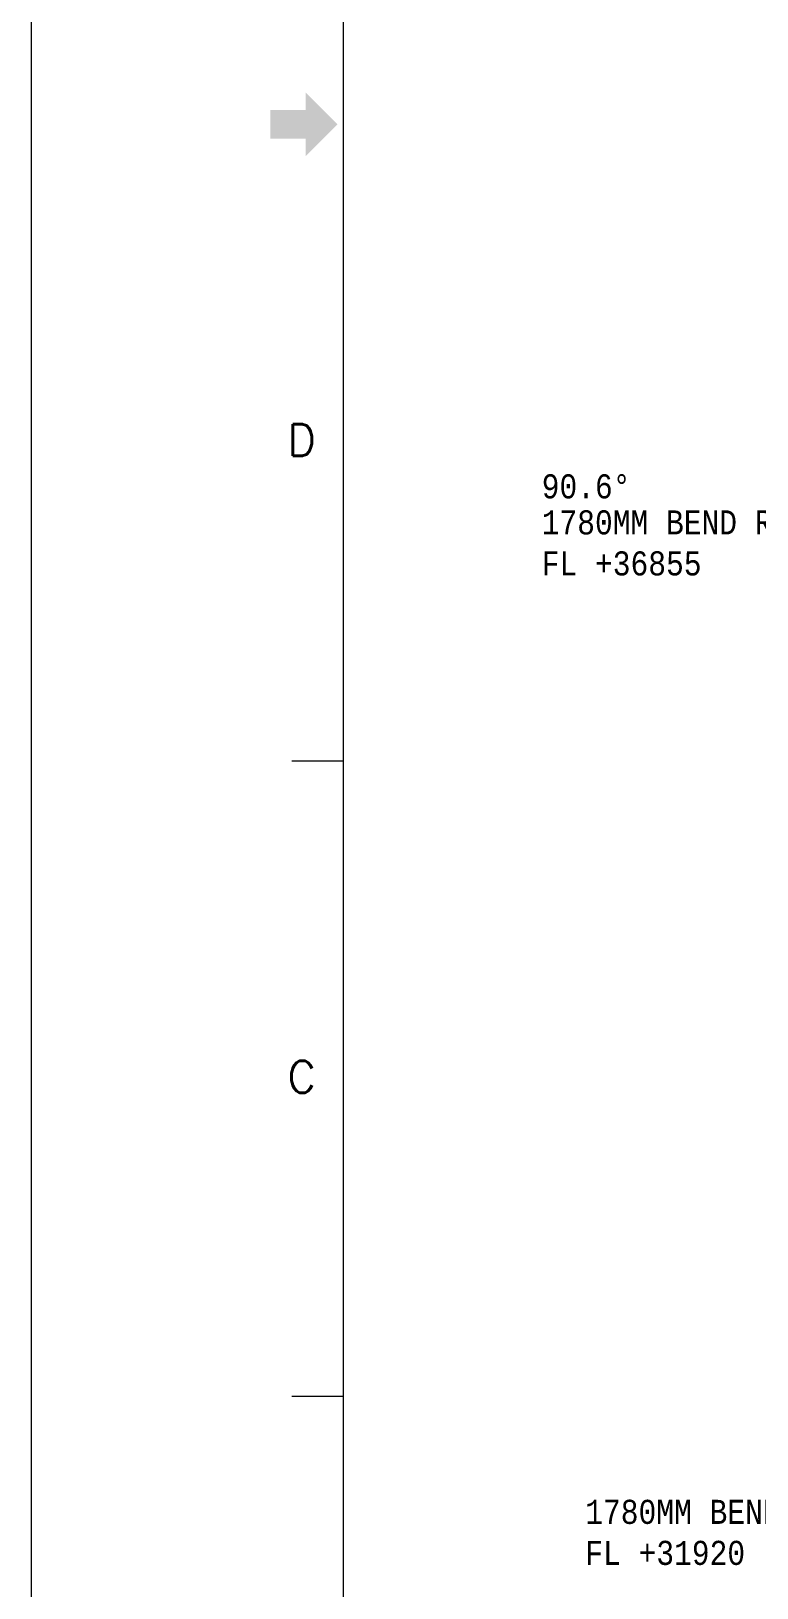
# Model space of a CAD drawing. Extents: x 0 to 841, y 0 to 594.
# Drawn here: x 0 to 81.3, y 132.9 to 307.4 of the extents above; entities that cross this region are included whole.
import ezdxf
from ezdxf.enums import TextEntityAlignment as Align

# ---------------------------------------------------------------- set-up
doc = ezdxf.new("R2010")
doc.units = 0
doc.header["$LTSCALE"] = 7
doc.header["$MEASUREMENT"] = 0
doc.layers.add('3', color=7, linetype='Continuous')
doc.layers.add('42', color=7, linetype='Continuous')
doc.styles.add('ROMANS', font='romans.shx')
doc.styles.add('TXT', font='monotxt.shx')

msp = doc.modelspace()

# ---------------------------------------------------------------- linework, layer by layer
at = {"layer": '42', "color": 3, "linetype": 'Continuous', "lineweight": 0}
for p, q in [((34.92, 225.57), (29.21, 225.57)), ((34.92, 154.32), (29.21, 154.32))]:
    msp.add_line(p, q, dxfattribs=at)
for points in [[(0, 0), (841, 0), (841, 594), (0, 594)], [(35, 580), (827, 580), (827, 14), (35, 14)]]:
    msp.add_lwpolyline(points, close=True, dxfattribs=at)
for points in [[(34.34, 297), (30.76, 293.43), (30.76, 300.56)], [(30.76, 295.39), (26.82, 295.39), (30.76, 298.6), (26.82, 298.6)]]:
    msp.add_solid(points, dxfattribs=at)

# ---------------------------------------------------------------- texts
at = {"layer": '3', "color": 2, "linetype": 'Continuous', "lineweight": 0, "style": 'TXT', "width": 0.851861}
for s, p in [('90.6%%D', (57.22, 255.05)), ('1780MM BEND RADIUS', (57.22, 251.01)), ('FL +36855', (57.22, 246.41)), ('1780MM BEND RADIUS', (62.1, 140.05)), ('FL +31920', (62.1, 135.45))]:
    msp.add_text(s, height=2.7, dxfattribs=at).set_placement(p)
at = {"layer": '42', "color": 3, "linetype": 'Continuous', "lineweight": 0, "style": 'ROMANS', "width": 1.001449}
for s, p in [('D', (30.31, 261.6)), ('C', (30.31, 190.18))]:
    msp.add_text(s, height=3.57, dxfattribs=at).set_placement(p, align=Align.MIDDLE)

doc.saveas('drawing.dxf')
